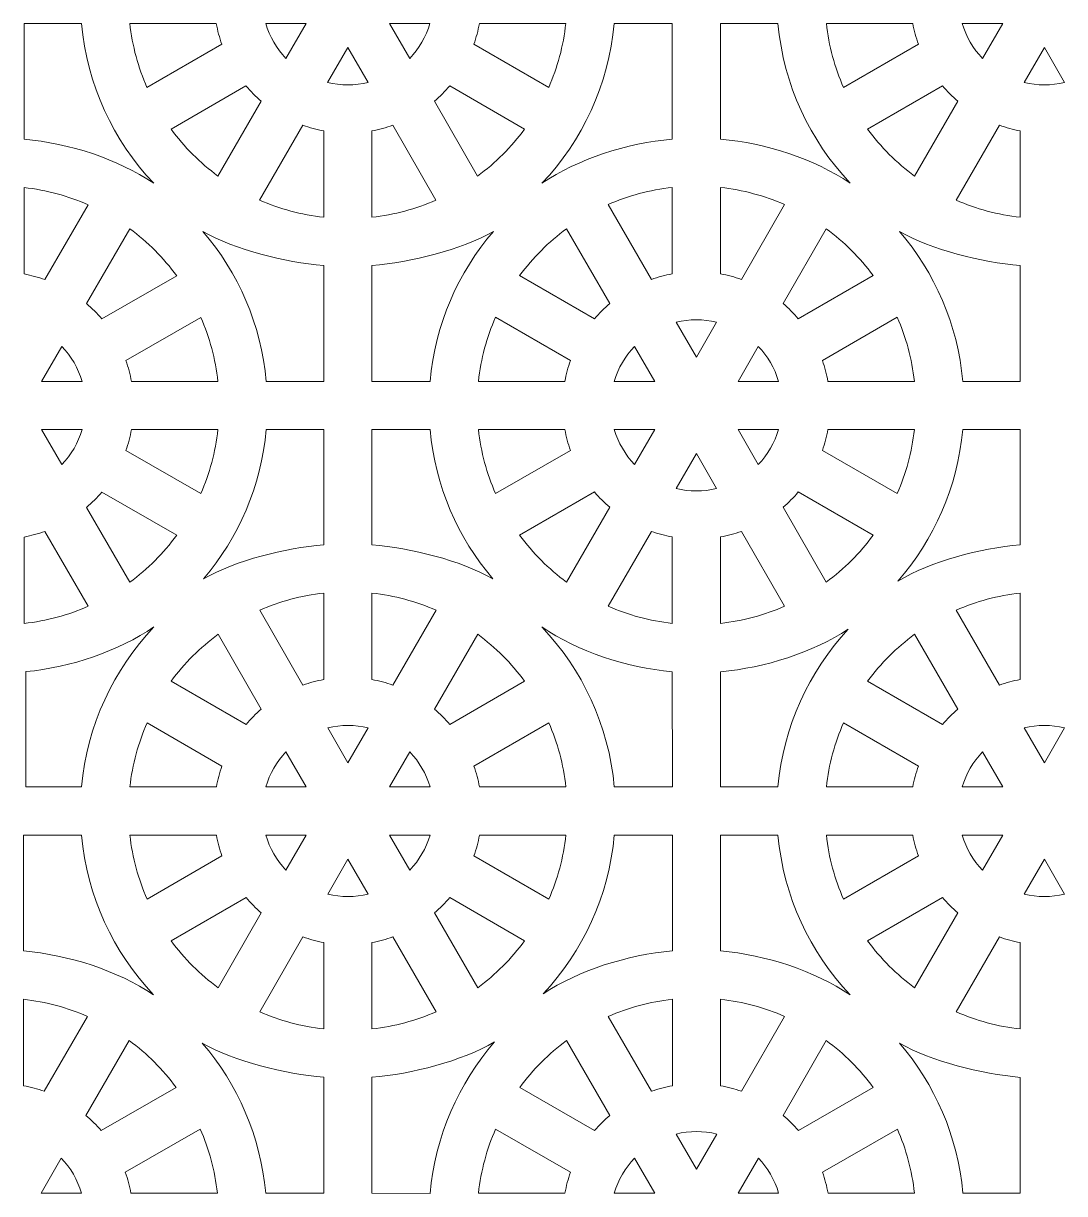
# Model space of a CAD drawing. Header units: centimetres. Extents: x -87 to 87, y -88 to 88.
# Drawn here: x 7.27 to 46.2, y -47.04 to -3.27 of the extents above; entities that cross this region are included whole.
import ezdxf

# ---------------------------------------------------------------- set-up
doc = ezdxf.new("R2010")
doc.units = ezdxf.units.CM
doc.header["$MEASUREMENT"] = 0
doc.layers.add('layer 1', color=7, linetype='Continuous')

msp = doc.modelspace()

# ---------------------------------------------------------------- linework, layer by layer
at = {"layer": 'layer 1', "color": 177, "lineweight": 9}
for points, knots in [([(7.29032, -3.27013), (7.29032, -3.27013), (9.43776, -3.27012), (9.43776, -3.27012), (9.43776, -3.27012), (9.64362, -5.57701), (10.63332, -7.65873), (12.13851, -9.24703), (12.13851, -9.24703), (10.78342, -8.33926), (9.00377, -7.75396), (7.29032, -7.60106), (7.29032, -7.60106), (7.29032, -7.60106), (7.29032, -3.27013), (7.29032, -3.27013)], [0, 0, 0, 0, 0.2, 0.2, 0.2, 0.2, 0.4, 0.4, 0.4, 0.4, 0.6, 0.6, 0.6, 0.6, 1, 1, 1, 1]), ([(11.24665, -3.27012), (11.24665, -3.27012), (14.47863, -3.2701), (14.47863, -3.2701), (14.47863, -3.2701), (14.52741, -3.53829), (14.59747, -3.79906), (14.6872, -4.05051), (14.6872, -4.05051), (14.6872, -4.05051), (11.88778, -5.66677), (11.88778, -5.66677), (11.88778, -5.66677), (11.55923, -4.91957), (11.33884, -4.11408), (11.24665, -3.27012)], [0, 0, 0, 0, 0.2, 0.2, 0.2, 0.2, 0.4, 0.4, 0.4, 0.4, 0.6, 0.6, 0.6, 0.6, 1, 1, 1, 1]), ([(17.08306, -4.57935), (17.08306, -4.57935), (17.83895, -3.27012), (17.83895, -3.27012), (17.83895, -3.27012), (17.83895, -3.27012), (16.32617, -3.27012), (16.32617, -3.27012), (16.32617, -3.27012), (16.47167, -3.76732), (16.73469, -4.21445), (17.08306, -4.57935)], [0, 0, 0, 0, 0.25, 0.25, 0.25, 0.25, 0.5, 0.5, 0.5, 0.5, 1, 1, 1, 1]), ([(20.95669, -3.2701), (20.95669, -3.2701), (22.46943, -3.27012), (22.46943, -3.27012), (22.46943, -3.27012), (22.32392, -3.76735), (22.06092, -4.21446), (21.71258, -4.57932), (21.71258, -4.57932), (21.71258, -4.57932), (20.95669, -3.2701), (20.95669, -3.2701)], [0, 0, 0, 0, 0.25, 0.25, 0.25, 0.25, 0.5, 0.5, 0.5, 0.5, 1, 1, 1, 1]), ([(26.9079, -5.66679), (27.23645, -4.9196), (27.45676, -4.11407), (27.54894, -3.27012), (27.54894, -3.27012), (27.54894, -3.27012), (24.31696, -3.27012), (24.31696, -3.27012), (24.31696, -3.27012), (24.2682, -3.53827), (24.19803, -3.79899), (24.10831, -4.05041), (24.10831, -4.05041), (24.10831, -4.05041), (26.9079, -5.66679), (26.9079, -5.66679)], [0, 0, 0, 0, 0.2, 0.2, 0.2, 0.2, 0.4, 0.4, 0.4, 0.4, 0.6, 0.6, 0.6, 0.6, 1, 1, 1, 1]), ([(31.53119, -3.27012), (31.53119, -3.27012), (31.53117, -7.59715), (31.53117, -7.59715), (31.53117, -7.59715), (29.81527, -7.75028), (28.01346, -8.33705), (26.65712, -9.24703), (26.65712, -9.24703), (28.16229, -7.65875), (29.15193, -5.57703), (29.35781, -3.27013), (29.35781, -3.27013), (29.35781, -3.27013), (31.53119, -3.27012), (31.53119, -3.27012)], [0, 0, 0, 0, 0.2, 0.2, 0.2, 0.2, 0.4, 0.4, 0.4, 0.4, 0.6, 0.6, 0.6, 0.6, 1, 1, 1, 1]), ([(33.33116, -3.27012), (33.33116, -3.27012), (33.33118, -3.27012), (33.33118, -3.27012), (33.33118, -3.27012), (33.33118, -3.27012), (35.48144, -3.27012), (35.48144, -3.27012), (35.48144, -3.27012), (35.68711, -5.57483), (36.6752, -7.65469), (38.17797, -9.24239), (38.17797, -9.24239), (36.82322, -8.33509), (35.04406, -7.75), (33.33118, -7.59716), (33.33118, -7.59716), (33.33118, -7.59716), (33.33118, -3.27012), (33.33118, -3.27012), (33.33118, -3.27012), (33.33118, -3.27012), (33.33116, -3.27012), (33.33116, -3.27012)], [0, 0, 0, 0, 0.14285714, 0.14285714, 0.14285714, 0.14285714, 0.28571429, 0.28571429, 0.28571429, 0.28571429, 0.42857143, 0.42857143, 0.42857143, 0.42857143, 0.57142857, 0.57142857, 0.57142857, 0.57142857, 0.71428571, 0.71428571, 0.71428571, 0.71428571, 1, 1, 1, 1]), ([(37.93139, -5.66688), (37.60282, -4.91965), (37.38249, -4.11411), (37.29032, -3.27013), (37.29032, -3.27013), (37.29032, -3.27013), (40.52227, -3.27005), (40.52227, -3.27005), (40.52227, -3.27005), (40.57103, -3.53828), (40.64112, -3.79911), (40.73088, -4.05061), (40.73088, -4.05061), (40.73088, -4.05061), (37.93139, -5.66688), (37.93139, -5.66688)], [0, 0, 0, 0, 0.2, 0.2, 0.2, 0.2, 0.4, 0.4, 0.4, 0.4, 0.6, 0.6, 0.6, 0.6, 1, 1, 1, 1]), ([(43.12675, -4.57942), (43.12675, -4.57942), (43.88264, -3.27012), (43.88264, -3.27012), (43.88264, -3.27012), (43.88264, -3.27012), (42.36984, -3.27012), (42.36984, -3.27012), (42.36984, -3.27012), (42.51534, -3.76735), (42.77836, -4.21449), (43.12675, -4.57942)], [0, 0, 0, 0, 0.25, 0.25, 0.25, 0.25, 0.5, 0.5, 0.5, 0.5, 1, 1, 1, 1]), ([(18.64148, -5.4801), (18.64148, -5.4801), (19.39781, -4.17009), (19.39781, -4.17009), (19.39781, -4.17009), (19.39781, -4.17009), (20.15419, -5.48012), (20.15419, -5.48012), (20.15419, -5.48012), (19.65943, -5.60011), (19.13624, -5.60006), (18.64148, -5.4801)], [0, 0, 0, 0, 0.25, 0.25, 0.25, 0.25, 0.5, 0.5, 0.5, 0.5, 1, 1, 1, 1]), ([(46.19785, -5.48023), (46.19785, -5.48023), (45.44148, -4.17014), (45.44148, -4.17014), (45.44148, -4.17014), (45.44148, -4.17014), (44.68516, -5.48023), (44.68516, -5.48023), (44.68516, -5.48023), (45.17984, -5.60015), (45.70317, -5.60016), (46.19785, -5.48023)], [0, 0, 0, 0, 0.25, 0.25, 0.25, 0.25, 0.5, 0.5, 0.5, 0.5, 1, 1, 1, 1]), ([(14.54307, -8.97872), (13.87367, -8.4861), (13.28181, -7.8942), (12.78918, -7.2248), (12.78918, -7.2248), (12.78918, -7.2248), (15.58843, -5.60865), (15.58843, -5.60865), (15.58843, -5.60865), (15.76308, -5.81387), (15.95404, -6.0048), (16.15925, -6.17944), (16.15925, -6.17944), (16.15925, -6.17944), (14.54307, -8.97872), (14.54307, -8.97872)], [0, 0, 0, 0, 0.2, 0.2, 0.2, 0.2, 0.4, 0.4, 0.4, 0.4, 0.6, 0.6, 0.6, 0.6, 1, 1, 1, 1]), ([(22.63633, -6.17932), (22.63633, -6.17932), (24.25254, -8.97871), (24.25254, -8.97871), (24.25254, -8.97871), (24.92194, -8.48609), (25.51384, -7.8942), (26.00646, -7.2248), (26.00646, -7.2248), (26.00646, -7.2248), (23.2071, -5.60854), (23.2071, -5.60854), (23.2071, -5.60854), (23.03247, -5.81374), (22.84154, -6.00468), (22.63633, -6.17932)], [0, 0, 0, 0, 0.2, 0.2, 0.2, 0.2, 0.4, 0.4, 0.4, 0.4, 0.6, 0.6, 0.6, 0.6, 1, 1, 1, 1]), ([(40.58678, -8.97876), (39.91736, -8.48612), (39.32543, -7.8943), (38.83281, -7.22491), (38.83281, -7.22491), (38.83281, -7.22491), (41.63218, -5.6087), (41.63218, -5.6087), (41.63218, -5.6087), (41.80682, -5.8139), (41.99775, -6.0048), (42.20297, -6.17945), (42.20297, -6.17945), (42.20297, -6.17945), (40.58678, -8.97876), (40.58678, -8.97876)], [0, 0, 0, 0, 0.2, 0.2, 0.2, 0.2, 0.4, 0.4, 0.4, 0.4, 0.6, 0.6, 0.6, 0.6, 1, 1, 1, 1]), ([(17.71744, -7.08059), (17.71744, -7.08059), (16.10123, -9.87992), (16.10123, -9.87992), (16.10123, -9.87992), (16.84843, -10.20848), (17.65383, -10.42891), (18.49778, -10.52108), (18.49778, -10.52108), (18.49778, -10.52108), (18.49778, -7.28926), (18.49778, -7.28926), (18.49778, -7.28926), (18.22961, -7.2405), (17.96888, -7.17032), (17.71744, -7.08059)], [0, 0, 0, 0, 0.2, 0.2, 0.2, 0.2, 0.4, 0.4, 0.4, 0.4, 0.6, 0.6, 0.6, 0.6, 1, 1, 1, 1]), ([(20.29778, -10.52116), (20.29778, -10.52116), (20.29778, -7.28925), (20.29778, -7.28925), (20.29778, -7.28925), (20.56596, -7.24048), (20.82672, -7.17031), (21.07817, -7.08057), (21.07817, -7.08057), (21.07817, -7.08057), (22.69452, -9.88016), (22.69452, -9.88016), (22.69452, -9.88016), (21.9473, -10.20872), (21.14174, -10.42897), (20.29778, -10.52116)], [0, 0, 0, 0, 0.2, 0.2, 0.2, 0.2, 0.4, 0.4, 0.4, 0.4, 0.6, 0.6, 0.6, 0.6, 1, 1, 1, 1]), ([(44.54146, -10.52131), (44.54146, -10.52131), (44.54149, -7.28935), (44.54149, -7.28935), (44.54149, -7.28935), (44.27329, -7.24057), (44.01253, -7.17045), (43.76108, -7.08072), (43.76108, -7.08072), (43.76108, -7.08072), (42.14474, -9.88027), (42.14474, -9.88027), (42.14474, -9.88027), (42.89195, -10.20883), (43.6975, -10.42915), (44.54146, -10.52131)], [0, 0, 0, 0, 0.2, 0.2, 0.2, 0.2, 0.4, 0.4, 0.4, 0.4, 0.6, 0.6, 0.6, 0.6, 1, 1, 1, 1]), ([(8.07073, -12.85059), (7.81927, -12.76086), (7.5585, -12.69067), (7.29029, -12.64189), (7.29029, -12.64189), (7.29029, -12.64189), (7.29032, -9.40993), (7.29032, -9.40993), (7.29032, -9.40993), (8.13428, -9.5021), (8.9397, -9.7227), (9.68692, -10.05126), (9.68692, -10.05126), (9.68692, -10.05126), (8.07073, -12.85059), (8.07073, -12.85059)], [0, 0, 0, 0, 0.2, 0.2, 0.2, 0.2, 0.4, 0.4, 0.4, 0.4, 0.6, 0.6, 0.6, 0.6, 1, 1, 1, 1]), ([(31.53118, -9.40603), (31.53118, -9.40603), (31.53121, -12.63799), (31.53121, -12.63799), (31.53121, -12.63799), (31.26301, -12.68677), (31.00225, -12.75689), (30.7508, -12.84662), (30.7508, -12.84662), (30.7508, -12.84662), (29.13446, -10.04707), (29.13446, -10.04707), (29.13446, -10.04707), (29.88167, -9.71851), (30.68722, -9.49819), (31.53118, -9.40603)], [0, 0, 0, 0, 0.2, 0.2, 0.2, 0.2, 0.4, 0.4, 0.4, 0.4, 0.6, 0.6, 0.6, 0.6, 1, 1, 1, 1]), ([(34.11159, -12.84669), (33.86013, -12.75696), (33.59936, -12.68677), (33.33115, -12.63799), (33.33115, -12.63799), (33.33115, -12.63799), (33.33118, -9.40603), (33.33118, -9.40603), (33.33118, -9.40603), (34.17514, -9.4982), (34.98056, -9.7188), (35.72778, -10.04736), (35.72778, -10.04736), (35.72778, -10.04736), (34.11159, -12.84669), (34.11159, -12.84669)], [0, 0, 0, 0, 0.2, 0.2, 0.2, 0.2, 0.4, 0.4, 0.4, 0.4, 0.6, 0.6, 0.6, 0.6, 1, 1, 1, 1]), ([(12.99893, -12.70639), (12.50631, -12.03696), (11.91429, -11.44547), (11.24486, -10.95281), (11.24486, -10.95281), (11.24486, -10.95281), (9.62886, -13.7518), (9.62886, -13.7518), (9.62886, -13.7518), (9.83406, -13.92643), (10.02498, -14.11735), (10.19962, -14.32256), (10.19962, -14.32256), (10.19962, -14.32256), (12.99893, -12.70639), (12.99893, -12.70639)], [0, 0, 0, 0, 0.2, 0.2, 0.2, 0.2, 0.4, 0.4, 0.4, 0.4, 0.6, 0.6, 0.6, 0.6, 1, 1, 1, 1]), ([(18.49779, -16.66112), (18.49779, -16.66112), (18.4978, -12.33011), (18.4978, -12.33011), (18.4978, -12.33011), (17.02486, -12.19866), (15.19673, -11.74767), (13.97721, -11.04701), (13.97721, -11.04701), (15.29789, -12.58369), (16.15983, -14.52597), (16.35036, -16.66112), (16.35036, -16.66112), (16.35036, -16.66112), (18.49779, -16.66112), (18.49779, -16.66112)], [0, 0, 0, 0, 0.2, 0.2, 0.2, 0.2, 0.4, 0.4, 0.4, 0.4, 0.6, 0.6, 0.6, 0.6, 1, 1, 1, 1]), ([(20.29721, -16.65722), (20.29721, -16.65722), (22.47116, -16.65722), (22.47116, -16.65722), (22.47116, -16.65722), (22.66153, -14.52387), (23.52218, -12.58307), (24.84097, -11.04701), (24.84097, -11.04701), (23.62122, -11.74781), (21.77021, -12.19883), (20.29698, -12.33018), (20.29698, -12.33018), (20.29698, -12.33018), (20.29721, -16.65722), (20.29721, -16.65722)], [0, 0, 0, 0, 0.2, 0.2, 0.2, 0.2, 0.4, 0.4, 0.4, 0.4, 0.6, 0.6, 0.6, 0.6, 1, 1, 1, 1]), ([(27.5765, -10.94858), (26.90708, -11.44122), (26.31515, -12.03304), (25.82253, -12.70243), (25.82253, -12.70243), (25.82253, -12.70243), (28.6219, -14.31864), (28.6219, -14.31864), (28.6219, -14.31864), (28.79654, -14.11344), (28.98747, -13.92254), (29.19269, -13.74789), (29.19269, -13.74789), (29.19269, -13.74789), (27.5765, -10.94858), (27.5765, -10.94858)], [0, 0, 0, 0, 0.2, 0.2, 0.2, 0.2, 0.4, 0.4, 0.4, 0.4, 0.6, 0.6, 0.6, 0.6, 1, 1, 1, 1]), ([(39.03979, -12.70249), (38.54717, -12.03306), (37.95515, -11.44157), (37.28572, -10.94891), (37.28572, -10.94891), (37.28572, -10.94891), (35.66972, -13.7479), (35.66972, -13.7479), (35.66972, -13.7479), (35.87492, -13.92253), (36.06584, -14.11345), (36.24048, -14.31866), (36.24048, -14.31866), (36.24048, -14.31866), (39.03979, -12.70249), (39.03979, -12.70249)], [0, 0, 0, 0, 0.2, 0.2, 0.2, 0.2, 0.4, 0.4, 0.4, 0.4, 0.6, 0.6, 0.6, 0.6, 1, 1, 1, 1]), ([(44.54146, -16.65722), (44.54146, -16.65722), (42.39122, -16.65722), (42.39122, -16.65722), (42.39122, -16.65722), (42.20088, -14.52435), (41.34052, -12.58408), (40.02221, -11.04823), (40.02221, -11.04823), (41.24113, -11.74823), (43.06939, -12.19882), (44.54145, -12.33019), (44.54145, -12.33019), (44.54145, -12.33019), (44.54146, -16.65722), (44.54146, -16.65722), (44.54146, -16.65722), (44.54146, -16.65722), (44.54146, -16.66174), (44.54146, -16.66174), (44.54146, -16.66174), (44.54146, -16.66174), (44.54146, -16.65722), (44.54146, -16.65722)], [0, 0, 0, 0, 0.14285714, 0.14285714, 0.14285714, 0.14285714, 0.28571429, 0.28571429, 0.28571429, 0.28571429, 0.42857143, 0.42857143, 0.42857143, 0.42857143, 0.57142857, 0.57142857, 0.57142857, 0.57142857, 0.71428571, 0.71428571, 0.71428571, 0.71428571, 1, 1, 1, 1]), ([(13.90045, -14.26436), (13.90045, -14.26436), (11.10084, -15.8807), (11.10084, -15.8807), (11.10084, -15.8807), (11.19057, -16.13217), (11.26092, -16.3929), (11.30969, -16.66112), (11.30969, -16.66112), (11.30969, -16.66112), (14.54148, -16.66112), (14.54148, -16.66112), (14.54148, -16.66112), (14.44931, -15.81714), (14.229, -15.01157), (13.90045, -14.26436)], [0, 0, 0, 0, 0.2, 0.2, 0.2, 0.2, 0.4, 0.4, 0.4, 0.4, 0.6, 0.6, 0.6, 0.6, 1, 1, 1, 1]), ([(24.92111, -14.26046), (24.59254, -15.00769), (24.37221, -15.81323), (24.28004, -16.65721), (24.28004, -16.65721), (24.28004, -16.65721), (27.51199, -16.65729), (27.51199, -16.65729), (27.51199, -16.65729), (27.56075, -16.38906), (27.63084, -16.12823), (27.7206, -15.87673), (27.7206, -15.87673), (27.7206, -15.87673), (24.92111, -14.26046), (24.92111, -14.26046)], [0, 0, 0, 0, 0.2, 0.2, 0.2, 0.2, 0.4, 0.4, 0.4, 0.4, 0.6, 0.6, 0.6, 0.6, 1, 1, 1, 1]), ([(33.18757, -14.44711), (33.18757, -14.44711), (32.4312, -15.7572), (32.4312, -15.7572), (32.4312, -15.7572), (32.4312, -15.7572), (31.67488, -14.44711), (31.67488, -14.44711), (31.67488, -14.44711), (32.16956, -14.32719), (32.69289, -14.32718), (33.18757, -14.44711)], [0, 0, 0, 0, 0.25, 0.25, 0.25, 0.25, 0.5, 0.5, 0.5, 0.5, 1, 1, 1, 1]), ([(39.94131, -14.26046), (39.94131, -14.26046), (37.1417, -15.8768), (37.1417, -15.8768), (37.1417, -15.8768), (37.23143, -16.12827), (37.30178, -16.389), (37.35055, -16.65722), (37.35055, -16.65722), (37.35055, -16.65722), (40.58234, -16.65722), (40.58234, -16.65722), (40.58234, -16.65722), (40.49017, -15.81324), (40.26986, -15.00767), (39.94131, -14.26046)], [0, 0, 0, 0, 0.2, 0.2, 0.2, 0.2, 0.4, 0.4, 0.4, 0.4, 0.6, 0.6, 0.6, 0.6, 1, 1, 1, 1]), ([(7.94918, -16.66112), (7.94918, -16.66112), (8.70512, -15.35182), (8.70512, -15.35182), (8.70512, -15.35182), (9.05348, -15.71671), (9.31645, -16.16386), (9.46195, -16.66112), (9.46195, -16.66112), (9.46195, -16.66112), (7.94918, -16.66112), (7.94918, -16.66112)], [0, 0, 0, 0, 0.25, 0.25, 0.25, 0.25, 0.5, 0.5, 0.5, 0.5, 1, 1, 1, 1]), ([(30.11647, -15.34792), (30.11647, -15.34792), (30.87236, -16.65722), (30.87236, -16.65722), (30.87236, -16.65722), (30.87236, -16.65722), (29.35956, -16.65722), (29.35956, -16.65722), (29.35956, -16.65722), (29.50506, -16.15999), (29.76808, -15.71285), (30.11647, -15.34792)], [0, 0, 0, 0, 0.25, 0.25, 0.25, 0.25, 0.5, 0.5, 0.5, 0.5, 1, 1, 1, 1]), ([(33.99004, -16.65722), (33.99004, -16.65722), (34.74598, -15.34792), (34.74598, -15.34792), (34.74598, -15.34792), (35.09434, -15.71281), (35.35731, -16.15996), (35.50281, -16.65722), (35.50281, -16.65722), (35.50281, -16.65722), (33.99004, -16.65722), (33.99004, -16.65722)], [0, 0, 0, 0, 0.25, 0.25, 0.25, 0.25, 0.5, 0.5, 0.5, 0.5, 1, 1, 1, 1]), ([(7.94923, -18.4611), (7.94923, -18.4611), (9.46197, -18.46112), (9.46197, -18.46112), (9.46197, -18.46112), (9.31646, -18.95835), (9.05346, -19.40546), (8.70512, -19.77032), (8.70512, -19.77032), (8.70512, -19.77032), (7.94923, -18.4611), (7.94923, -18.4611)], [0, 0, 0, 0, 0.25, 0.25, 0.25, 0.25, 0.5, 0.5, 0.5, 0.5, 1, 1, 1, 1]), ([(13.90044, -20.85779), (14.22899, -20.1106), (14.4493, -19.30507), (14.54148, -18.46112), (14.54148, -18.46112), (14.54148, -18.46112), (11.3095, -18.46112), (11.3095, -18.46112), (11.3095, -18.46112), (11.26074, -18.72927), (11.19057, -18.98999), (11.10085, -19.24141), (11.10085, -19.24141), (11.10085, -19.24141), (13.90044, -20.85779), (13.90044, -20.85779)], [0, 0, 0, 0, 0.2, 0.2, 0.2, 0.2, 0.4, 0.4, 0.4, 0.4, 0.6, 0.6, 0.6, 0.6, 1, 1, 1, 1]), ([(18.50276, -18.46112), (18.50276, -18.46112), (18.50062, -22.76724), (18.50062, -22.76724), (18.50062, -22.76724), (17.03431, -22.89809), (15.22197, -23.34561), (14.00651, -24.04087), (14.00651, -24.04087), (15.31059, -22.50965), (16.16122, -20.58042), (16.35035, -18.46113), (16.35035, -18.46113), (16.35035, -18.46113), (18.50276, -18.46112), (18.50276, -18.46112)], [0, 0, 0, 0, 0.2, 0.2, 0.2, 0.2, 0.4, 0.4, 0.4, 0.4, 0.6, 0.6, 0.6, 0.6, 1, 1, 1, 1]), ([(20.29989, -18.45722), (20.29989, -18.45722), (22.47116, -18.45722), (22.47116, -18.45722), (22.47116, -18.45722), (22.66045, -20.5783), (23.51236, -22.50902), (24.81834, -24.04087), (24.81834, -24.04087), (23.60264, -23.34548), (21.7664, -22.89793), (20.2998, -22.76717), (20.2998, -22.76717), (20.2998, -22.76717), (20.29989, -18.45722), (20.29989, -18.45722)], [0, 0, 0, 0, 0.2, 0.2, 0.2, 0.2, 0.4, 0.4, 0.4, 0.4, 0.6, 0.6, 0.6, 0.6, 1, 1, 1, 1]), ([(24.28005, -18.45722), (24.28005, -18.45722), (27.51203, -18.4572), (27.51203, -18.4572), (27.51203, -18.4572), (27.56081, -18.72539), (27.63087, -18.98616), (27.7206, -19.23761), (27.7206, -19.23761), (27.7206, -19.23761), (24.92118, -20.85387), (24.92118, -20.85387), (24.92118, -20.85387), (24.59263, -20.10667), (24.37224, -19.30118), (24.28005, -18.45722)], [0, 0, 0, 0, 0.2, 0.2, 0.2, 0.2, 0.4, 0.4, 0.4, 0.4, 0.6, 0.6, 0.6, 0.6, 1, 1, 1, 1]), ([(30.11646, -19.76645), (30.11646, -19.76645), (30.87235, -18.45722), (30.87235, -18.45722), (30.87235, -18.45722), (30.87235, -18.45722), (29.35957, -18.45722), (29.35957, -18.45722), (29.35957, -18.45722), (29.50507, -18.95442), (29.76809, -19.40155), (30.11646, -19.76645)], [0, 0, 0, 0, 0.25, 0.25, 0.25, 0.25, 0.5, 0.5, 0.5, 0.5, 1, 1, 1, 1]), ([(33.99009, -18.4572), (33.99009, -18.4572), (35.50283, -18.45722), (35.50283, -18.45722), (35.50283, -18.45722), (35.35732, -18.95445), (35.09432, -19.40156), (34.74598, -19.76642), (34.74598, -19.76642), (34.74598, -19.76642), (33.99009, -18.4572), (33.99009, -18.4572)], [0, 0, 0, 0, 0.25, 0.25, 0.25, 0.25, 0.5, 0.5, 0.5, 0.5, 1, 1, 1, 1]), ([(39.9413, -20.85389), (40.26985, -20.1067), (40.49016, -19.30117), (40.58234, -18.45722), (40.58234, -18.45722), (40.58234, -18.45722), (37.35036, -18.45722), (37.35036, -18.45722), (37.35036, -18.45722), (37.3016, -18.72537), (37.23143, -18.98609), (37.14171, -19.23751), (37.14171, -19.23751), (37.14171, -19.23751), (39.9413, -20.85389), (39.9413, -20.85389)], [0, 0, 0, 0, 0.2, 0.2, 0.2, 0.2, 0.4, 0.4, 0.4, 0.4, 0.6, 0.6, 0.6, 0.6, 1, 1, 1, 1]), ([(39.96853, -24.12813), (41.31712, -22.58268), (42.19829, -20.61886), (42.39121, -18.45723), (42.39121, -18.45723), (42.39121, -18.45723), (44.54151, -18.46174), (44.54151, -18.46174), (44.54151, -18.46174), (44.54151, -18.46174), (44.5415, -22.76778), (44.5415, -22.76778), (44.5415, -22.76778), (43.01533, -22.90397), (41.21982, -23.38342), (39.96853, -24.12813)], [0, 0, 0, 0, 0.2, 0.2, 0.2, 0.2, 0.4, 0.4, 0.4, 0.4, 0.6, 0.6, 0.6, 0.6, 1, 1, 1, 1]), ([(31.67488, -20.6672), (31.67488, -20.6672), (32.43121, -19.35719), (32.43121, -19.35719), (32.43121, -19.35719), (32.43121, -19.35719), (33.18759, -20.66722), (33.18759, -20.66722), (33.18759, -20.66722), (32.69283, -20.78721), (32.16964, -20.78716), (31.67488, -20.6672)], [0, 0, 0, 0, 0.25, 0.25, 0.25, 0.25, 0.5, 0.5, 0.5, 0.5, 1, 1, 1, 1]), ([(9.62887, -21.37032), (9.62887, -21.37032), (11.24508, -24.16971), (11.24508, -24.16971), (11.24508, -24.16971), (11.91448, -23.67709), (12.50638, -23.0852), (12.999, -22.4158), (12.999, -22.4158), (12.999, -22.4158), (10.19964, -20.79954), (10.19964, -20.79954), (10.19964, -20.79954), (10.02501, -21.00474), (9.83408, -21.19568), (9.62887, -21.37032)], [0, 0, 0, 0, 0.2, 0.2, 0.2, 0.2, 0.4, 0.4, 0.4, 0.4, 0.6, 0.6, 0.6, 0.6, 1, 1, 1, 1]), ([(27.57647, -24.16582), (26.90707, -23.6732), (26.31521, -23.0813), (25.82258, -22.4119), (25.82258, -22.4119), (25.82258, -22.4119), (28.62183, -20.79575), (28.62183, -20.79575), (28.62183, -20.79575), (28.79648, -21.00097), (28.98744, -21.1919), (29.19265, -21.36654), (29.19265, -21.36654), (29.19265, -21.36654), (27.57647, -24.16582), (27.57647, -24.16582)], [0, 0, 0, 0, 0.2, 0.2, 0.2, 0.2, 0.4, 0.4, 0.4, 0.4, 0.6, 0.6, 0.6, 0.6, 1, 1, 1, 1]), ([(35.66973, -21.36642), (35.66973, -21.36642), (37.28594, -24.16581), (37.28594, -24.16581), (37.28594, -24.16581), (37.95534, -23.67319), (38.54724, -23.0813), (39.03986, -22.4119), (39.03986, -22.4119), (39.03986, -22.4119), (36.2405, -20.79564), (36.2405, -20.79564), (36.2405, -20.79564), (36.06587, -21.00084), (35.87494, -21.19178), (35.66973, -21.36642)], [0, 0, 0, 0, 0.2, 0.2, 0.2, 0.2, 0.4, 0.4, 0.4, 0.4, 0.6, 0.6, 0.6, 0.6, 1, 1, 1, 1]), ([(7.29032, -25.71216), (7.29032, -25.71216), (7.29032, -22.48025), (7.29032, -22.48025), (7.29032, -22.48025), (7.5585, -22.43148), (7.81926, -22.36131), (8.07071, -22.27157), (8.07071, -22.27157), (8.07071, -22.27157), (9.68706, -25.07116), (9.68706, -25.07116), (9.68706, -25.07116), (8.93984, -25.39972), (8.13428, -25.61997), (7.29032, -25.71216)], [0, 0, 0, 0, 0.2, 0.2, 0.2, 0.2, 0.4, 0.4, 0.4, 0.4, 0.6, 0.6, 0.6, 0.6, 1, 1, 1, 1]), ([(30.75084, -22.26769), (30.75084, -22.26769), (29.13463, -25.06702), (29.13463, -25.06702), (29.13463, -25.06702), (29.88183, -25.39558), (30.68723, -25.61601), (31.53118, -25.70818), (31.53118, -25.70818), (31.53118, -25.70818), (31.53118, -22.47636), (31.53118, -22.47636), (31.53118, -22.47636), (31.26301, -22.4276), (31.00228, -22.35742), (30.75084, -22.26769)], [0, 0, 0, 0, 0.2, 0.2, 0.2, 0.2, 0.4, 0.4, 0.4, 0.4, 0.6, 0.6, 0.6, 0.6, 1, 1, 1, 1]), ([(33.33118, -25.70826), (33.33118, -25.70826), (33.33118, -22.47635), (33.33118, -22.47635), (33.33118, -22.47635), (33.59936, -22.42758), (33.86012, -22.35741), (34.11157, -22.26767), (34.11157, -22.26767), (34.11157, -22.26767), (35.72792, -25.06726), (35.72792, -25.06726), (35.72792, -25.06726), (34.9807, -25.39582), (34.17514, -25.61607), (33.33118, -25.70826)], [0, 0, 0, 0, 0.2, 0.2, 0.2, 0.2, 0.4, 0.4, 0.4, 0.4, 0.6, 0.6, 0.6, 0.6, 1, 1, 1, 1]), ([(17.72026, -28.01676), (17.72026, -28.01676), (16.10405, -25.21743), (16.10405, -25.21743), (16.10405, -25.21743), (16.85125, -24.88887), (17.65665, -24.66844), (18.5006, -24.57627), (18.5006, -24.57627), (18.5006, -24.57627), (18.5006, -27.80809), (18.5006, -27.80809), (18.5006, -27.80809), (18.23243, -27.85685), (17.9717, -27.92703), (17.72026, -28.01676)], [0, 0, 0, 0, 0.2, 0.2, 0.2, 0.2, 0.4, 0.4, 0.4, 0.4, 0.6, 0.6, 0.6, 0.6, 1, 1, 1, 1]), ([(20.3006, -24.57619), (20.3006, -24.57619), (20.3006, -27.8081), (20.3006, -27.8081), (20.3006, -27.8081), (20.56878, -27.85687), (20.82954, -27.92704), (21.08099, -28.01678), (21.08099, -28.01678), (21.08099, -28.01678), (22.69734, -25.21719), (22.69734, -25.21719), (22.69734, -25.21719), (21.95012, -24.88863), (21.14456, -24.66838), (20.3006, -24.57619)], [0, 0, 0, 0, 0.2, 0.2, 0.2, 0.2, 0.4, 0.4, 0.4, 0.4, 0.6, 0.6, 0.6, 0.6, 1, 1, 1, 1]), ([(44.54151, -24.57666), (44.54151, -24.57666), (44.54154, -27.80862), (44.54154, -27.80862), (44.54154, -27.80862), (44.27334, -27.8574), (44.01258, -27.92752), (43.76113, -28.01725), (43.76113, -28.01725), (43.76113, -28.01725), (42.14479, -25.2177), (42.14479, -25.2177), (42.14479, -25.2177), (42.892, -24.88914), (43.69755, -24.66882), (44.54151, -24.57666)], [0, 0, 0, 0, 0.2, 0.2, 0.2, 0.2, 0.4, 0.4, 0.4, 0.4, 0.6, 0.6, 0.6, 0.6, 1, 1, 1, 1]), ([(7.35513, -31.82723), (7.35513, -31.82723), (7.35513, -27.51512), (7.35513, -27.51512), (7.35513, -27.51512), (9.06901, -27.35135), (10.80118, -26.75659), (12.15029, -25.8408), (12.15029, -25.8408), (10.64005, -27.43029), (9.64686, -29.51573), (9.44058, -31.82723), (9.44058, -31.82723), (9.44058, -31.82723), (7.35513, -31.82723), (7.35513, -31.82723)], [0, 0, 0, 0, 0.2, 0.2, 0.2, 0.2, 0.4, 0.4, 0.4, 0.4, 0.6, 0.6, 0.6, 0.6, 1, 1, 1, 1]), ([(14.54589, -26.11863), (13.87649, -26.61125), (13.28463, -27.20315), (12.792, -27.87255), (12.792, -27.87255), (12.792, -27.87255), (15.59125, -29.4887), (15.59125, -29.4887), (15.59125, -29.4887), (15.7659, -29.28348), (15.95686, -29.09255), (16.16207, -28.91791), (16.16207, -28.91791), (16.16207, -28.91791), (14.54589, -26.11863), (14.54589, -26.11863)], [0, 0, 0, 0, 0.2, 0.2, 0.2, 0.2, 0.4, 0.4, 0.4, 0.4, 0.6, 0.6, 0.6, 0.6, 1, 1, 1, 1]), ([(22.63915, -28.91803), (22.63915, -28.91803), (24.25536, -26.11864), (24.25536, -26.11864), (24.25536, -26.11864), (24.92476, -26.61126), (25.51666, -27.20315), (26.00928, -27.87255), (26.00928, -27.87255), (26.00928, -27.87255), (23.20992, -29.48881), (23.20992, -29.48881), (23.20992, -29.48881), (23.03529, -29.28361), (22.84436, -29.09267), (22.63915, -28.91803)], [0, 0, 0, 0, 0.2, 0.2, 0.2, 0.2, 0.4, 0.4, 0.4, 0.4, 0.6, 0.6, 0.6, 0.6, 1, 1, 1, 1]), ([(31.53415, -31.82722), (31.53415, -31.82722), (29.36063, -31.82722), (29.36063, -31.82722), (29.36063, -31.82722), (29.15434, -29.51572), (28.16116, -27.43029), (26.65093, -25.84081), (26.65093, -25.84081), (28.0158, -26.7659), (29.7987, -27.3626), (31.5312, -27.51721), (31.5312, -27.51721), (31.5312, -27.51721), (31.53415, -31.82722), (31.53415, -31.82722)], [0, 0, 0, 0, 0.2, 0.2, 0.2, 0.2, 0.4, 0.4, 0.4, 0.4, 0.6, 0.6, 0.6, 0.6, 1, 1, 1, 1]), ([(38.11007, -25.92817), (36.6455, -27.50645), (35.68404, -29.55807), (35.48149, -31.82785), (35.48149, -31.82785), (35.48149, -31.82785), (33.33078, -31.82785), (33.33078, -31.82785), (33.33078, -31.82785), (33.33078, -31.82785), (33.33038, -27.51728), (33.33038, -27.51728), (33.33038, -27.51728), (35.00782, -27.36772), (36.77388, -26.8035), (38.11007, -25.92817)], [0, 0, 0, 0, 0.2, 0.2, 0.2, 0.2, 0.4, 0.4, 0.4, 0.4, 0.6, 0.6, 0.6, 0.6, 1, 1, 1, 1]), ([(40.58683, -26.11921), (39.91741, -26.61185), (39.32548, -27.20367), (38.83286, -27.87306), (38.83286, -27.87306), (38.83286, -27.87306), (41.63223, -29.48927), (41.63223, -29.48927), (41.63223, -29.48927), (41.80687, -29.28407), (41.9978, -29.09317), (42.20302, -28.91852), (42.20302, -28.91852), (42.20302, -28.91852), (40.58683, -26.11921), (40.58683, -26.11921)], [0, 0, 0, 0, 0.2, 0.2, 0.2, 0.2, 0.4, 0.4, 0.4, 0.4, 0.6, 0.6, 0.6, 0.6, 1, 1, 1, 1]), ([(11.24947, -31.82723), (11.24947, -31.82723), (14.48145, -31.82725), (14.48145, -31.82725), (14.48145, -31.82725), (14.53023, -31.55906), (14.60029, -31.29829), (14.69002, -31.04684), (14.69002, -31.04684), (14.69002, -31.04684), (11.8906, -29.43058), (11.8906, -29.43058), (11.8906, -29.43058), (11.56205, -30.17778), (11.34166, -30.98327), (11.24947, -31.82723)], [0, 0, 0, 0, 0.2, 0.2, 0.2, 0.2, 0.4, 0.4, 0.4, 0.4, 0.6, 0.6, 0.6, 0.6, 1, 1, 1, 1]), ([(18.6443, -29.61725), (18.6443, -29.61725), (19.40063, -30.92726), (19.40063, -30.92726), (19.40063, -30.92726), (19.40063, -30.92726), (20.15701, -29.61723), (20.15701, -29.61723), (20.15701, -29.61723), (19.66225, -29.49724), (19.13906, -29.49729), (18.6443, -29.61725)], [0, 0, 0, 0, 0.25, 0.25, 0.25, 0.25, 0.5, 0.5, 0.5, 0.5, 1, 1, 1, 1]), ([(26.91072, -29.43056), (27.23927, -30.17775), (27.45958, -30.98328), (27.55176, -31.82723), (27.55176, -31.82723), (27.55176, -31.82723), (24.31978, -31.82723), (24.31978, -31.82723), (24.31978, -31.82723), (24.27102, -31.55908), (24.20085, -31.29836), (24.11113, -31.04694), (24.11113, -31.04694), (24.11113, -31.04694), (26.91072, -29.43056), (26.91072, -29.43056)], [0, 0, 0, 0, 0.2, 0.2, 0.2, 0.2, 0.4, 0.4, 0.4, 0.4, 0.6, 0.6, 0.6, 0.6, 1, 1, 1, 1]), ([(37.93144, -29.43109), (37.60287, -30.17832), (37.38254, -30.98386), (37.29037, -31.82784), (37.29037, -31.82784), (37.29037, -31.82784), (40.52232, -31.82792), (40.52232, -31.82792), (40.52232, -31.82792), (40.57108, -31.55969), (40.64117, -31.29886), (40.73093, -31.04736), (40.73093, -31.04736), (40.73093, -31.04736), (37.93144, -29.43109), (37.93144, -29.43109)], [0, 0, 0, 0, 0.2, 0.2, 0.2, 0.2, 0.4, 0.4, 0.4, 0.4, 0.6, 0.6, 0.6, 0.6, 1, 1, 1, 1]), ([(46.1979, -29.61774), (46.1979, -29.61774), (45.44153, -30.92783), (45.44153, -30.92783), (45.44153, -30.92783), (45.44153, -30.92783), (44.68521, -29.61774), (44.68521, -29.61774), (44.68521, -29.61774), (45.17989, -29.49782), (45.70322, -29.49781), (46.1979, -29.61774)], [0, 0, 0, 0, 0.25, 0.25, 0.25, 0.25, 0.5, 0.5, 0.5, 0.5, 1, 1, 1, 1]), ([(17.08588, -30.518), (17.08588, -30.518), (17.84177, -31.82723), (17.84177, -31.82723), (17.84177, -31.82723), (17.84177, -31.82723), (16.32899, -31.82723), (16.32899, -31.82723), (16.32899, -31.82723), (16.47449, -31.33003), (16.73751, -30.8829), (17.08588, -30.518)], [0, 0, 0, 0, 0.25, 0.25, 0.25, 0.25, 0.5, 0.5, 0.5, 0.5, 1, 1, 1, 1]), ([(20.95951, -31.82725), (20.95951, -31.82725), (22.47225, -31.82723), (22.47225, -31.82723), (22.47225, -31.82723), (22.32674, -31.33), (22.06374, -30.88289), (21.7154, -30.51803), (21.7154, -30.51803), (21.7154, -30.51803), (20.95951, -31.82725), (20.95951, -31.82725)], [0, 0, 0, 0, 0.25, 0.25, 0.25, 0.25, 0.5, 0.5, 0.5, 0.5, 1, 1, 1, 1]), ([(43.1268, -30.51855), (43.1268, -30.51855), (43.88269, -31.82785), (43.88269, -31.82785), (43.88269, -31.82785), (43.88269, -31.82785), (42.36989, -31.82785), (42.36989, -31.82785), (42.36989, -31.82785), (42.51539, -31.33062), (42.77841, -30.88348), (43.1268, -30.51855)], [0, 0, 0, 0, 0.25, 0.25, 0.25, 0.25, 0.5, 0.5, 0.5, 0.5, 1, 1, 1, 1]), ([(7.26768, -33.62723), (7.26768, -33.62723), (7.26769, -37.95879), (7.26769, -37.95879), (7.26769, -37.95879), (8.97819, -38.11143), (10.7838, -38.69499), (12.13737, -39.60008), (12.13737, -39.60008), (10.63439, -38.01229), (9.64627, -35.93216), (9.44058, -33.62723), (9.44058, -33.62723), (9.44058, -33.62723), (7.26768, -33.62723), (7.26768, -33.62723)], [0, 0, 0, 0, 0.2, 0.2, 0.2, 0.2, 0.4, 0.4, 0.4, 0.4, 0.6, 0.6, 0.6, 0.6, 1, 1, 1, 1]), ([(11.89053, -36.02399), (11.56196, -35.27676), (11.34163, -34.47122), (11.24946, -33.62724), (11.24946, -33.62724), (11.24946, -33.62724), (14.48141, -33.62716), (14.48141, -33.62716), (14.48141, -33.62716), (14.53017, -33.89539), (14.60026, -34.15622), (14.69002, -34.40772), (14.69002, -34.40772), (14.69002, -34.40772), (11.89053, -36.02399), (11.89053, -36.02399)], [0, 0, 0, 0, 0.2, 0.2, 0.2, 0.2, 0.4, 0.4, 0.4, 0.4, 0.6, 0.6, 0.6, 0.6, 1, 1, 1, 1]), ([(17.08589, -34.93653), (17.08589, -34.93653), (17.84178, -33.62723), (17.84178, -33.62723), (17.84178, -33.62723), (17.84178, -33.62723), (16.32898, -33.62723), (16.32898, -33.62723), (16.32898, -33.62723), (16.47448, -34.12446), (16.7375, -34.5716), (17.08589, -34.93653)], [0, 0, 0, 0, 0.25, 0.25, 0.25, 0.25, 0.5, 0.5, 0.5, 0.5, 1, 1, 1, 1]), ([(20.95946, -33.62723), (20.95946, -33.62723), (21.7154, -34.93653), (21.7154, -34.93653), (21.7154, -34.93653), (22.06376, -34.57164), (22.32673, -34.12449), (22.47223, -33.62723), (22.47223, -33.62723), (22.47223, -33.62723), (20.95946, -33.62723), (20.95946, -33.62723)], [0, 0, 0, 0, 0.25, 0.25, 0.25, 0.25, 0.5, 0.5, 0.5, 0.5, 1, 1, 1, 1]), ([(26.91073, -36.02399), (26.91073, -36.02399), (24.11112, -34.40765), (24.11112, -34.40765), (24.11112, -34.40765), (24.20085, -34.15618), (24.2712, -33.89545), (24.31997, -33.62723), (24.31997, -33.62723), (24.31997, -33.62723), (27.55176, -33.62723), (27.55176, -33.62723), (27.55176, -33.62723), (27.45959, -34.47121), (27.23928, -35.27678), (26.91073, -36.02399)], [0, 0, 0, 0, 0.2, 0.2, 0.2, 0.2, 0.4, 0.4, 0.4, 0.4, 0.6, 0.6, 0.6, 0.6, 1, 1, 1, 1]), ([(31.53405, -33.62723), (31.53405, -33.62723), (29.36064, -33.62723), (29.36064, -33.62723), (29.36064, -33.62723), (29.15653, -35.91448), (28.18194, -37.98038), (26.69835, -39.56345), (26.69835, -39.56345), (28.03975, -38.67925), (29.84673, -38.10936), (31.53404, -37.95878), (31.53404, -37.95878), (31.53404, -37.95878), (31.53405, -33.62723), (31.53405, -33.62723)], [0, 0, 0, 0, 0.2, 0.2, 0.2, 0.2, 0.4, 0.4, 0.4, 0.4, 0.6, 0.6, 0.6, 0.6, 1, 1, 1, 1]), ([(33.33405, -33.62724), (33.33405, -33.62724), (35.48149, -33.62785), (35.48149, -33.62785), (35.48149, -33.62785), (35.68735, -35.93474), (36.67705, -38.01646), (38.18224, -39.60476), (38.18224, -39.60476), (36.82715, -38.69699), (35.0475, -38.11169), (33.33405, -37.95879), (33.33405, -37.95879), (33.33405, -37.95879), (33.33405, -33.62724), (33.33405, -33.62724)], [0, 0, 0, 0, 0.2, 0.2, 0.2, 0.2, 0.4, 0.4, 0.4, 0.4, 0.6, 0.6, 0.6, 0.6, 1, 1, 1, 1]), ([(37.29038, -33.62785), (37.29038, -33.62785), (40.52236, -33.62783), (40.52236, -33.62783), (40.52236, -33.62783), (40.57114, -33.89602), (40.6412, -34.15679), (40.73093, -34.40824), (40.73093, -34.40824), (40.73093, -34.40824), (37.93151, -36.0245), (37.93151, -36.0245), (37.93151, -36.0245), (37.60296, -35.2773), (37.38257, -34.47181), (37.29038, -33.62785)], [0, 0, 0, 0, 0.2, 0.2, 0.2, 0.2, 0.4, 0.4, 0.4, 0.4, 0.6, 0.6, 0.6, 0.6, 1, 1, 1, 1]), ([(43.12679, -34.93708), (43.12679, -34.93708), (43.88268, -33.62785), (43.88268, -33.62785), (43.88268, -33.62785), (43.88268, -33.62785), (42.3699, -33.62785), (42.3699, -33.62785), (42.3699, -33.62785), (42.5154, -34.12505), (42.77842, -34.57218), (43.12679, -34.93708)], [0, 0, 0, 0, 0.25, 0.25, 0.25, 0.25, 0.5, 0.5, 0.5, 0.5, 1, 1, 1, 1]), ([(20.15699, -35.83734), (20.15699, -35.83734), (19.40062, -34.52725), (19.40062, -34.52725), (19.40062, -34.52725), (19.40062, -34.52725), (18.6443, -35.83734), (18.6443, -35.83734), (18.6443, -35.83734), (19.13898, -35.95726), (19.66231, -35.95727), (20.15699, -35.83734)], [0, 0, 0, 0, 0.25, 0.25, 0.25, 0.25, 0.5, 0.5, 0.5, 0.5, 1, 1, 1, 1]), ([(44.68521, -35.83783), (44.68521, -35.83783), (45.44154, -34.52782), (45.44154, -34.52782), (45.44154, -34.52782), (45.44154, -34.52782), (46.19792, -35.83785), (46.19792, -35.83785), (46.19792, -35.83785), (45.70316, -35.95784), (45.17997, -35.95779), (44.68521, -35.83783)], [0, 0, 0, 0, 0.25, 0.25, 0.25, 0.25, 0.5, 0.5, 0.5, 0.5, 1, 1, 1, 1]), ([(14.54592, -39.33587), (13.8765, -38.84323), (13.28457, -38.25141), (12.79195, -37.58202), (12.79195, -37.58202), (12.79195, -37.58202), (15.59132, -35.96581), (15.59132, -35.96581), (15.59132, -35.96581), (15.76596, -36.17101), (15.95689, -36.36191), (16.16211, -36.53656), (16.16211, -36.53656), (16.16211, -36.53656), (14.54592, -39.33587), (14.54592, -39.33587)], [0, 0, 0, 0, 0.2, 0.2, 0.2, 0.2, 0.4, 0.4, 0.4, 0.4, 0.6, 0.6, 0.6, 0.6, 1, 1, 1, 1]), ([(26.00921, -37.58196), (25.51659, -38.25139), (24.92457, -38.84288), (24.25514, -39.33554), (24.25514, -39.33554), (24.25514, -39.33554), (22.63914, -36.53655), (22.63914, -36.53655), (22.63914, -36.53655), (22.84434, -36.36192), (23.03526, -36.171), (23.2099, -35.96579), (23.2099, -35.96579), (23.2099, -35.96579), (26.00921, -37.58196), (26.00921, -37.58196)], [0, 0, 0, 0, 0.2, 0.2, 0.2, 0.2, 0.4, 0.4, 0.4, 0.4, 0.6, 0.6, 0.6, 0.6, 1, 1, 1, 1]), ([(40.5868, -39.33645), (39.9174, -38.84383), (39.32554, -38.25193), (38.83291, -37.58253), (38.83291, -37.58253), (38.83291, -37.58253), (41.63216, -35.96638), (41.63216, -35.96638), (41.63216, -35.96638), (41.80681, -36.1716), (41.99777, -36.36253), (42.20298, -36.53717), (42.20298, -36.53717), (42.20298, -36.53717), (40.5868, -39.33645), (40.5868, -39.33645)], [0, 0, 0, 0, 0.2, 0.2, 0.2, 0.2, 0.4, 0.4, 0.4, 0.4, 0.6, 0.6, 0.6, 0.6, 1, 1, 1, 1]), ([(18.5006, -40.87842), (18.5006, -40.87842), (18.50063, -37.64646), (18.50063, -37.64646), (18.50063, -37.64646), (18.23243, -37.59768), (17.97167, -37.52756), (17.72022, -37.43783), (17.72022, -37.43783), (17.72022, -37.43783), (16.10388, -40.23738), (16.10388, -40.23738), (16.10388, -40.23738), (16.85109, -40.56594), (17.65664, -40.78626), (18.5006, -40.87842)], [0, 0, 0, 0, 0.2, 0.2, 0.2, 0.2, 0.4, 0.4, 0.4, 0.4, 0.6, 0.6, 0.6, 0.6, 1, 1, 1, 1]), ([(21.08101, -37.43776), (20.82955, -37.52749), (20.56878, -37.59768), (20.30057, -37.64646), (20.30057, -37.64646), (20.30057, -37.64646), (20.3006, -40.87842), (20.3006, -40.87842), (20.3006, -40.87842), (21.14456, -40.78625), (21.94998, -40.56565), (22.6972, -40.23709), (22.6972, -40.23709), (22.6972, -40.23709), (21.08101, -37.43776), (21.08101, -37.43776)], [0, 0, 0, 0, 0.2, 0.2, 0.2, 0.2, 0.4, 0.4, 0.4, 0.4, 0.6, 0.6, 0.6, 0.6, 1, 1, 1, 1]), ([(43.76117, -37.43832), (43.76117, -37.43832), (42.14496, -40.23765), (42.14496, -40.23765), (42.14496, -40.23765), (42.89216, -40.56621), (43.69756, -40.78664), (44.54151, -40.87881), (44.54151, -40.87881), (44.54151, -40.87881), (44.54151, -37.64699), (44.54151, -37.64699), (44.54151, -37.64699), (44.27334, -37.59823), (44.01261, -37.52805), (43.76117, -37.43832)], [0, 0, 0, 0, 0.2, 0.2, 0.2, 0.2, 0.4, 0.4, 0.4, 0.4, 0.6, 0.6, 0.6, 0.6, 1, 1, 1, 1]), ([(8.0481, -43.20832), (7.79664, -43.11859), (7.53587, -43.0484), (7.26766, -42.99962), (7.26766, -42.99962), (7.26766, -42.99962), (7.26769, -39.76766), (7.26769, -39.76766), (7.26769, -39.76766), (8.11165, -39.85983), (8.91707, -40.08043), (9.66429, -40.40899), (9.66429, -40.40899), (9.66429, -40.40899), (8.0481, -43.20832), (8.0481, -43.20832)], [0, 0, 0, 0, 0.2, 0.2, 0.2, 0.2, 0.4, 0.4, 0.4, 0.4, 0.6, 0.6, 0.6, 0.6, 1, 1, 1, 1]), ([(31.53405, -39.76766), (31.53405, -39.76766), (31.53408, -42.99962), (31.53408, -42.99962), (31.53408, -42.99962), (31.26588, -43.0484), (31.00512, -43.11852), (30.75367, -43.20825), (30.75367, -43.20825), (30.75367, -43.20825), (29.13733, -40.4087), (29.13733, -40.4087), (29.13733, -40.4087), (29.88454, -40.08014), (30.69009, -39.85982), (31.53405, -39.76766)], [0, 0, 0, 0, 0.2, 0.2, 0.2, 0.2, 0.4, 0.4, 0.4, 0.4, 0.6, 0.6, 0.6, 0.6, 1, 1, 1, 1]), ([(34.11446, -43.20832), (33.863, -43.11859), (33.60223, -43.0484), (33.33402, -42.99962), (33.33402, -42.99962), (33.33402, -42.99962), (33.33405, -39.76766), (33.33405, -39.76766), (33.33405, -39.76766), (34.17801, -39.85983), (34.98343, -40.08043), (35.73065, -40.40899), (35.73065, -40.40899), (35.73065, -40.40899), (34.11446, -43.20832), (34.11446, -43.20832)], [0, 0, 0, 0, 0.2, 0.2, 0.2, 0.2, 0.4, 0.4, 0.4, 0.4, 0.6, 0.6, 0.6, 0.6, 1, 1, 1, 1]), ([(12.9763, -43.06412), (12.48368, -42.39469), (11.89166, -41.8032), (11.22223, -41.31054), (11.22223, -41.31054), (11.22223, -41.31054), (9.60623, -44.10953), (9.60623, -44.10953), (9.60623, -44.10953), (9.81143, -44.28416), (10.00235, -44.47508), (10.17699, -44.68029), (10.17699, -44.68029), (10.17699, -44.68029), (12.9763, -43.06412), (12.9763, -43.06412)], [0, 0, 0, 0, 0.2, 0.2, 0.2, 0.2, 0.4, 0.4, 0.4, 0.4, 0.6, 0.6, 0.6, 0.6, 1, 1, 1, 1]), ([(18.5006, -47.01885), (18.5006, -47.01885), (16.32773, -47.01885), (16.32773, -47.01885), (16.32773, -47.01885), (16.13725, -44.88439), (15.27581, -42.94268), (13.95587, -41.40625), (13.95587, -41.40625), (15.1745, -42.10574), (17.0291, -42.55599), (18.50059, -42.6873), (18.50059, -42.6873), (18.50059, -42.6873), (18.5006, -47.01885), (18.5006, -47.01885)], [0, 0, 0, 0, 0.2, 0.2, 0.2, 0.2, 0.4, 0.4, 0.4, 0.4, 0.6, 0.6, 0.6, 0.6, 1, 1, 1, 1]), ([(20.30064, -47.01954), (20.30064, -47.01954), (20.3006, -42.68729), (20.3006, -42.68729), (20.3006, -42.68729), (21.80193, -42.55332), (23.64625, -42.08735), (24.88292, -41.36339), (24.88292, -41.36339), (23.54206, -42.90652), (22.66735, -44.8817), (22.4751, -47.03604), (22.4751, -47.03604), (22.4751, -47.03604), (20.30064, -47.01954), (20.30064, -47.01954)], [0, 0, 0, 0, 0.2, 0.2, 0.2, 0.2, 0.4, 0.4, 0.4, 0.4, 0.6, 0.6, 0.6, 0.6, 1, 1, 1, 1]), ([(27.57937, -41.31021), (26.90995, -41.80285), (26.31802, -42.39467), (25.8254, -43.06406), (25.8254, -43.06406), (25.8254, -43.06406), (28.62477, -44.68027), (28.62477, -44.68027), (28.62477, -44.68027), (28.79941, -44.47507), (28.99034, -44.28417), (29.19556, -44.10952), (29.19556, -44.10952), (29.19556, -44.10952), (27.57937, -41.31021), (27.57937, -41.31021)], [0, 0, 0, 0, 0.2, 0.2, 0.2, 0.2, 0.4, 0.4, 0.4, 0.4, 0.6, 0.6, 0.6, 0.6, 1, 1, 1, 1]), ([(39.04266, -43.06412), (38.55004, -42.39469), (37.95802, -41.8032), (37.28859, -41.31054), (37.28859, -41.31054), (37.28859, -41.31054), (35.67259, -44.10953), (35.67259, -44.10953), (35.67259, -44.10953), (35.87779, -44.28416), (36.06871, -44.47508), (36.24335, -44.68029), (36.24335, -44.68029), (36.24335, -44.68029), (39.04266, -43.06412), (39.04266, -43.06412)], [0, 0, 0, 0, 0.2, 0.2, 0.2, 0.2, 0.4, 0.4, 0.4, 0.4, 0.6, 0.6, 0.6, 0.6, 1, 1, 1, 1]), ([(44.54152, -47.01885), (44.54152, -47.01885), (44.54153, -42.68784), (44.54153, -42.68784), (44.54153, -42.68784), (43.06859, -42.55639), (41.24046, -42.1054), (40.02094, -41.40474), (40.02094, -41.40474), (41.34162, -42.94142), (42.20356, -44.8837), (42.39409, -47.01885), (42.39409, -47.01885), (42.39409, -47.01885), (44.54152, -47.01885), (44.54152, -47.01885)], [0, 0, 0, 0, 0.2, 0.2, 0.2, 0.2, 0.4, 0.4, 0.4, 0.4, 0.6, 0.6, 0.6, 0.6, 1, 1, 1, 1]), ([(13.87782, -44.62209), (13.87782, -44.62209), (11.07821, -46.23843), (11.07821, -46.23843), (11.07821, -46.23843), (11.16794, -46.4899), (11.23829, -46.75063), (11.28706, -47.01885), (11.28706, -47.01885), (11.28706, -47.01885), (14.51885, -47.01885), (14.51885, -47.01885), (14.51885, -47.01885), (14.42668, -46.17487), (14.20637, -45.3693), (13.87782, -44.62209)], [0, 0, 0, 0, 0.2, 0.2, 0.2, 0.2, 0.4, 0.4, 0.4, 0.4, 0.6, 0.6, 0.6, 0.6, 1, 1, 1, 1]), ([(24.92398, -44.62209), (24.59541, -45.36932), (24.37508, -46.17486), (24.28291, -47.01884), (24.28291, -47.01884), (24.28291, -47.01884), (27.51486, -47.01892), (27.51486, -47.01892), (27.51486, -47.01892), (27.56362, -46.75069), (27.63371, -46.48986), (27.72347, -46.23836), (27.72347, -46.23836), (27.72347, -46.23836), (24.92398, -44.62209), (24.92398, -44.62209)], [0, 0, 0, 0, 0.2, 0.2, 0.2, 0.2, 0.4, 0.4, 0.4, 0.4, 0.6, 0.6, 0.6, 0.6, 1, 1, 1, 1]), ([(39.94418, -44.62209), (39.94418, -44.62209), (37.14457, -46.23843), (37.14457, -46.23843), (37.14457, -46.23843), (37.2343, -46.4899), (37.30465, -46.75063), (37.35342, -47.01885), (37.35342, -47.01885), (37.35342, -47.01885), (40.58521, -47.01885), (40.58521, -47.01885), (40.58521, -47.01885), (40.49304, -46.17487), (40.27273, -45.3693), (39.94418, -44.62209)], [0, 0, 0, 0, 0.2, 0.2, 0.2, 0.2, 0.4, 0.4, 0.4, 0.4, 0.6, 0.6, 0.6, 0.6, 1, 1, 1, 1]), ([(33.19044, -44.80874), (33.19044, -44.80874), (32.43407, -46.11883), (32.43407, -46.11883), (32.43407, -46.11883), (32.43407, -46.11883), (31.67775, -44.80874), (31.67775, -44.80874), (31.67775, -44.80874), (32.17243, -44.68882), (32.69576, -44.68881), (33.19044, -44.80874)], [0, 0, 0, 0, 0.25, 0.25, 0.25, 0.25, 0.5, 0.5, 0.5, 0.5, 1, 1, 1, 1]), ([(7.92655, -47.01885), (7.92655, -47.01885), (8.68249, -45.70955), (8.68249, -45.70955), (8.68249, -45.70955), (9.03085, -46.07444), (9.29382, -46.52159), (9.43932, -47.01885), (9.43932, -47.01885), (9.43932, -47.01885), (7.92655, -47.01885), (7.92655, -47.01885)], [0, 0, 0, 0, 0.25, 0.25, 0.25, 0.25, 0.5, 0.5, 0.5, 0.5, 1, 1, 1, 1]), ([(30.11934, -45.70955), (30.11934, -45.70955), (30.87523, -47.01885), (30.87523, -47.01885), (30.87523, -47.01885), (30.87523, -47.01885), (29.36243, -47.01885), (29.36243, -47.01885), (29.36243, -47.01885), (29.50793, -46.52162), (29.77095, -46.07448), (30.11934, -45.70955)], [0, 0, 0, 0, 0.25, 0.25, 0.25, 0.25, 0.5, 0.5, 0.5, 0.5, 1, 1, 1, 1]), ([(33.99291, -47.01885), (33.99291, -47.01885), (34.74885, -45.70955), (34.74885, -45.70955), (34.74885, -45.70955), (35.09721, -46.07444), (35.36018, -46.52159), (35.50568, -47.01885), (35.50568, -47.01885), (35.50568, -47.01885), (33.99291, -47.01885), (33.99291, -47.01885)], [0, 0, 0, 0, 0.25, 0.25, 0.25, 0.25, 0.5, 0.5, 0.5, 0.5, 1, 1, 1, 1])]:
    msp.add_open_spline(points, degree=3, knots=knots, dxfattribs=at)

doc.saveas('drawing.dxf')
